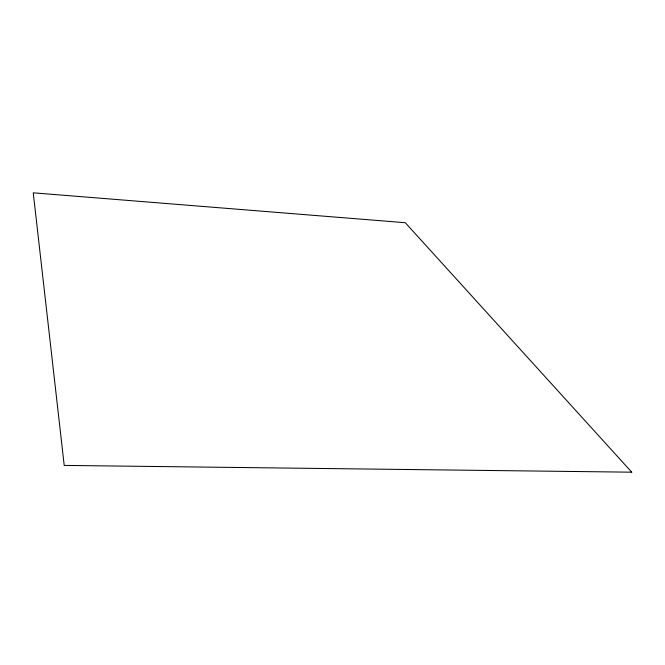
<?xml version="1.0" encoding="UTF-8"?>
<svg xmlns="http://www.w3.org/2000/svg" width="665" height="665" viewBox="0 0 665 665"><rect width="100%" height="100%" fill="white"/><g stroke="black" fill="none" stroke-linecap="round" stroke-linejoin="round"><path stroke-width="1" d="M631.75 472.183L64.214 465.409L33.25 192.817L405.276 222.709L631.75 472.183"/></g></svg>
